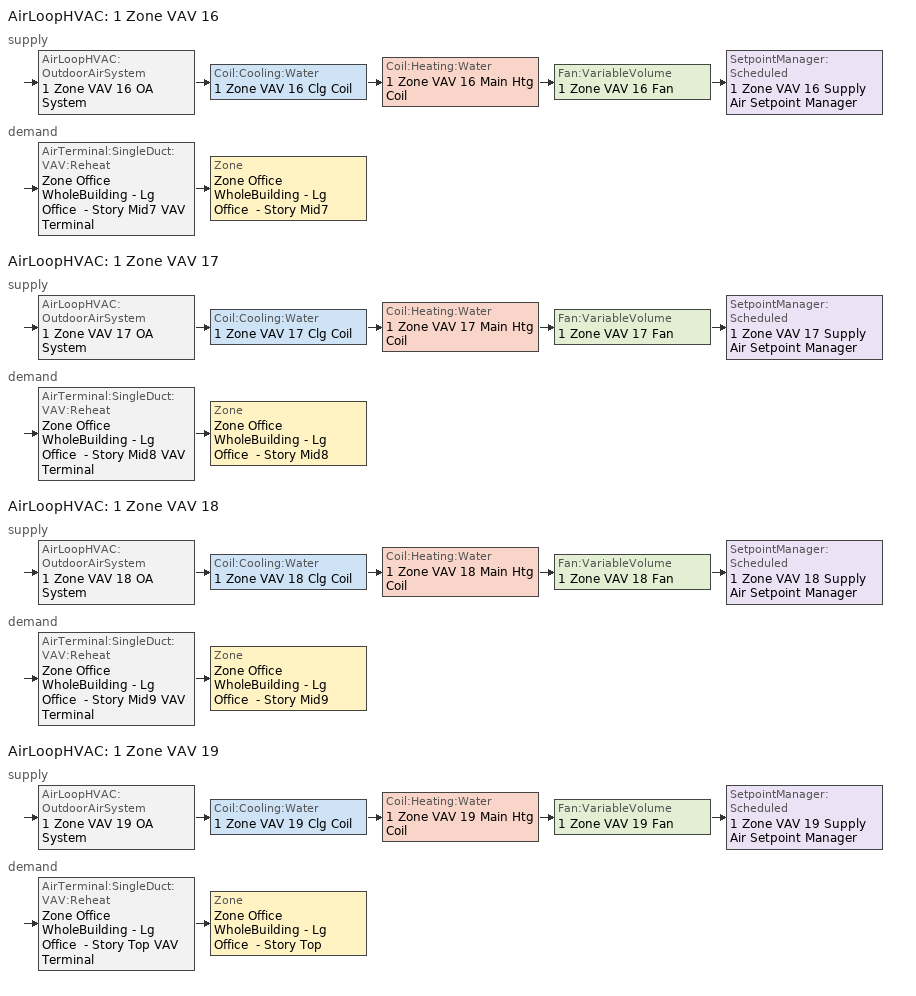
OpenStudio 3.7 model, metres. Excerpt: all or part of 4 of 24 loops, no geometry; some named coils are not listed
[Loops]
AirLoopHVAC '1 Zone VAV 16'
 supply: AirLoopHVAC:OutdoorAirSystem '1 Zone VAV 16 OA System' > Coil:Cooling:Water '1 Zone VAV 16 Clg Coil' > Coil:Heating:Water '1 Zone VAV 16 Main Htg Coil' > Fan:VariableVolume '1 Zone VAV 16 Fan' > SetpointManager:Scheduled '1 Zone VAV 16 Supply Air Setpoint Manager'
 demand: AirTerminal:SingleDuct:VAV:Reheat 'Zone Office WholeBuilding - Lg Office  - Story Mid7 VAV Terminal' > Zone 'Zone Office WholeBuilding - Lg Office  - Story Mid7'
AirLoopHVAC '1 Zone VAV 17'
 supply: AirLoopHVAC:OutdoorAirSystem '1 Zone VAV 17 OA System' > Coil:Cooling:Water '1 Zone VAV 17 Clg Coil' > Coil:Heating:Water '1 Zone VAV 17 Main Htg Coil' > Fan:VariableVolume '1 Zone VAV 17 Fan' > SetpointManager:Scheduled '1 Zone VAV 17 Supply Air Setpoint Manager'
 demand: AirTerminal:SingleDuct:VAV:Reheat 'Zone Office WholeBuilding - Lg Office  - Story Mid8 VAV Terminal' > Zone 'Zone Office WholeBuilding - Lg Office  - Story Mid8'
AirLoopHVAC '1 Zone VAV 18'
 supply: AirLoopHVAC:OutdoorAirSystem '1 Zone VAV 18 OA System' > Coil:Cooling:Water '1 Zone VAV 18 Clg Coil' > Coil:Heating:Water '1 Zone VAV 18 Main Htg Coil' > Fan:VariableVolume '1 Zone VAV 18 Fan' > SetpointManager:Scheduled '1 Zone VAV 18 Supply Air Setpoint Manager'
 demand: AirTerminal:SingleDuct:VAV:Reheat 'Zone Office WholeBuilding - Lg Office  - Story Mid9 VAV Terminal' > Zone 'Zone Office WholeBuilding - Lg Office  - Story Mid9'
AirLoopHVAC '1 Zone VAV 19'
 supply: AirLoopHVAC:OutdoorAirSystem '1 Zone VAV 19 OA System' > Coil:Cooling:Water '1 Zone VAV 19 Clg Coil' > Coil:Heating:Water '1 Zone VAV 19 Main Htg Coil' > Fan:VariableVolume '1 Zone VAV 19 Fan' > SetpointManager:Scheduled '1 Zone VAV 19 Supply Air Setpoint Manager'
 demand: AirTerminal:SingleDuct:VAV:Reheat 'Zone Office WholeBuilding - Lg Office  - Story Top VAV Terminal' > Zone 'Zone Office WholeBuilding - Lg Office  - Story Top'
[Sizing:Zone] Zone Cooling Design Supply Air Temperature Input Method=SupplyAirTemperature; Zone Cooling Design Supply Air Temperature {C}=12.7778; Zone Cooling Design Supply Air Temperature Difference {deltaC}=11.11; Zone Heating Design Supply Air Temperature Input Method=SupplyAirTemperature; Zone Heating Design Supply Air Temperature {C}=40; Zone Heating Design Supply Air Temperature Difference {deltaC}=11.11; Zone Cooling Design Supply Air Humidity Ratio {kg-H2O/kg-air}=0.0085; Zone Heating Design Supply Air Humidity Ratio {kg-H2O/kg-air}=0.008; Cooling Design Air Flow Method=DesignDayWithLimit; Heating Design Air Flow Method=DesignDay; Account for Dedicated Outdoor Air System=No; Dedicated Outdoor Air System Control Strategy=NeutralSupplyAir; Dedicated Outdoor Air Low Setpoint Temperature for Design {C}=autosize; Dedicated Outdoor Air High Setpoint Temperature for Design {C}=autosize; Zone Load Sizing Method=Sensible Load Only No Latent Load; Zone Latent Cooling Design Supply Air Humidity Ratio Input Method=HumidityRatioDifference; Zone Cooling Design Supply Air Humidity Ratio Difference {kgWater/kgDryAir}=0.005; Zone Latent Heating Design Supply Air Humidity Ratio Input Method=HumidityRatioDifference; Zone Humidification Design Supply Air Humidity Ratio Difference {kgWater/kgDryAir}=0.005
Zone Office WholeBuilding - Lg Office  - Story Mid7; Zone Office WholeBuilding - Lg Office  - Story Mid8; Zone Office WholeBuilding - Lg Office  - Story Mid9; Zone Office WholeBuilding - Lg Office  - Story Top
[Zone equipment]
Zone Office WholeBuilding - Lg Office  - Story Mid7: Zone Office WholeBuilding - Lg Office  - Story Mid7 VAV Terminal
Zone Office WholeBuilding - Lg Office  - Story Mid8: Zone Office WholeBuilding - Lg Office  - Story Mid8 VAV Terminal
Zone Office WholeBuilding - Lg Office  - Story Mid9: Zone Office WholeBuilding - Lg Office  - Story Mid9 VAV Terminal
Zone Office WholeBuilding - Lg Office  - Story Top: Zone Office WholeBuilding - Lg Office  - Story Top VAV Terminal
[SetpointManager:Scheduled] Control Variable=Temperature; Schedule=Supply Air Temp - 55.0F
Name | Setpoint Node or NodeList
1 Zone VAV 16 Supply Air Setpoint Manager | 1 Zone VAV 16 Supply Outlet Node
1 Zone VAV 17 Supply Air Setpoint Manager | 1 Zone VAV 17 Supply Outlet Node
1 Zone VAV 18 Supply Air Setpoint Manager | 1 Zone VAV 18 Supply Outlet Node
1 Zone VAV 19 Supply Air Setpoint Manager | 1 Zone VAV 19 Supply Outlet Node
[AirLoopHVAC] Design Supply Air Flow Rate {m3/s}=autosize; Design Return Air Flow Fraction of Supply Air Flow=1
Name | Availability Schedule
1 Zone VAV 16 | 1 Zone VAV 16 Occ Sch
1 Zone VAV 17 | 1 Zone VAV 17 Occ Sch
1 Zone VAV 18 | 1 Zone VAV 18 Occ Sch
1 Zone VAV 19 | 1 Zone VAV 19 Occ Sch
[Sizing:System] Type of Load to Size On=Sensible; Design Outdoor Air Flow Rate {m3/s}=Autosize; Central Heating Maximum System Air Flow Ratio=0.3; Preheat Design Temperature {C}=7.22222; Preheat Design Humidity Ratio {kg-H2O/kg-Air}=0.008; Precool Design Temperature {C}=12.7778; Precool Design Humidity Ratio {kg-H2O/kg-Air}=0.008; Central Cooling Design Supply Air Temperature {C}=12.7778; Central Heating Design Supply Air Temperature {C}=12.7778; Sizing Option=Coincident; 100% Outdoor Air in Cooling=No; 100% Outdoor Air in Heating=No; Central Cooling Design Supply Air Humidity Ratio {kg-H2O/kg-Air}=0.0085; Central Heating Design Supply Air Humidity Ratio {kg-H2O/kg-Air}=0.008; Cooling Design Air Flow Method=DesignDay; Heating Design Air Flow Method=DesignDay; System Outdoor Air Method=ZoneSum; Zone Maximum Outdoor Air Fraction=1; Cooling Supply Air Flow Rate Per Floor Area {m3/s-m2}=0.00996765; Cooling Fraction of Autosized Cooling Supply Air Flow Rate=1; Cooling Supply Air Flow Rate Per Unit Cooling Capacity {m3/s-W}=3.94755e-05; Heating Supply Air Flow Rate Per Floor Area {m3/s-m2}=0.00996765; Heating Fraction of Autosized Heating Supply Air Flow Rate=1; Heating Fraction of Autosized Cooling Supply Air Flow Rate=1; Heating Supply Air Flow Rate Per Unit Heating Capacity {m3/s-W}=3.15882e-05; Cooling Design Capacity Method=CoolingDesignCapacity; Cooling Design Capacity {W}=autosize; Cooling Design Capacity Per Floor Area {W/m2}=234.7; Fraction of Autosized Cooling Design Capacity=1; Heating Design Capacity Method=HeatingDesignCapacity; Heating Design Capacity {W}=autosize; Heating Design Capacity Per Floor Area {W/m2}=157; Fraction of Autosized Heating Design Capacity=1; Central Cooling Capacity Control Method=OnOff; Occupant Diversity=autosize
1 Zone VAV 16; 1 Zone VAV 17; 1 Zone VAV 18; 1 Zone VAV 19
[Fan:VariableVolume] Availability Schedule=Always On Discrete; Fan Total Efficiency=0.53625; Pressure Rise {Pa}=996.356; Maximum Flow Rate {m3/s}=Autosize; Fan Power Minimum Flow Rate Input Method=Fraction; Fan Power Minimum Flow Fraction=0.1; Fan Power Minimum Air Flow Rate {m3/s}=0; Motor Efficiency=0.825; Motor In Airstream Fraction=1; Fan Power Coefficient 1=0.027828; Fan Power Coefficient 2=0.026583; Fan Power Coefficient 3=-0.087069; Fan Power Coefficient 4=1.03092; Fan Power Coefficient 5=0
1 Zone VAV 16 Fan; 1 Zone VAV 17 Fan; 1 Zone VAV 18 Fan; 1 Zone VAV 19 Fan
[Controller:OutdoorAir] Minimum Outdoor Air Flow Rate {m3/s}=autosize; Maximum Outdoor Air Flow Rate {m3/s}=Autosize; Economizer Control Type=NoEconomizer; Economizer Control Action Type=ModulateFlow; Economizer Maximum Limit Dry-Bulb Temperature {C}=12.7778; Economizer Maximum Limit Enthalpy {J/kg}=64000; Lockout Type=LockoutWithHeating; Minimum Limit Type=FixedMinimum; Minimum Outdoor Air Schedule=Always On Discrete; High Humidity Control=No; Heat Recovery Bypass Control Type=BypassWhenWithinEconomizerLimits; Economizer Operation Staging=InterlockedWithMechanicalCooling
Name | Controller Mechanical Ventilation
1 Zone VAV 16 OA Controller | 1 Zone VAV 16 Vent Controller
1 Zone VAV 17 OA Controller | 1 Zone VAV 17 Vent Controller
1 Zone VAV 18 OA Controller | 1 Zone VAV 18 Vent Controller
1 Zone VAV 19 OA Controller | 1 Zone VAV 19 Vent Controller
[Controller:MechanicalVentilation] Availability Schedule=Always On Discrete; System Outdoor Air Method=ZoneSum
1 Zone VAV 16 Vent Controller; 1 Zone VAV 17 Vent Controller; 1 Zone VAV 18 Vent Controller; 1 Zone VAV 19 Vent Controller
[AirLoopHVAC:OutdoorAirSystem]
Name | Controller
1 Zone VAV 16 OA System | 1 Zone VAV 16 OA Controller
1 Zone VAV 17 OA System | 1 Zone VAV 17 OA Controller
1 Zone VAV 18 OA System | 1 Zone VAV 18 OA Controller
1 Zone VAV 19 OA System | 1 Zone VAV 19 OA Controller
[AirTerminal:SingleDuct:VAV:Reheat] Availability Schedule=Always On Discrete; Maximum Air Flow Rate {m3/s}=AutoSize; Zone Minimum Air Flow Input Method=Constant; Constant Minimum Air Flow Fraction=0.3; Fixed Minimum Air Flow Rate {m3/s}=0; Maximum Hot Water or Steam Flow Rate {m3/s}=AutoSize; Minimum Hot Water or Steam Flow Rate {m3/s}=0; Convergence Tolerance=0.001; Damper Heating Action=Normal; Maximum Flow per Zone Floor Area During Reheat {m3/s-m2}=AutoSize; Maximum Flow Fraction During Reheat=AutoSize; Maximum Reheat Air Temperature {C}=40; Control For Outdoor Air=No
Name | Reheat Coil
Zone Office WholeBuilding - Lg Office  - Story Mid7 VAV Terminal | Zone Office WholeBuilding - Lg Office  - Story Mid7 Reheat Coil
Zone Office WholeBuilding - Lg Office  - Story Mid8 VAV Terminal | Zone Office WholeBuilding - Lg Office  - Story Mid8 Reheat Coil
Zone Office WholeBuilding - Lg Office  - Story Mid9 VAV Terminal | Zone Office WholeBuilding - Lg Office  - Story Mid9 Reheat Coil
Zone Office WholeBuilding - Lg Office  - Story Top VAV Terminal | Zone Office WholeBuilding - Lg Office  - Story Top Reheat Coil
[Schedule:Ruleset]
Name | Default Day Schedule | Summer Design Day Schedule | Winter Design Day Schedule
Supply Air Temp - 55.0F | Supply Air Temp - 55.0F Default
1 Zone VAV 16 Occ Sch | 1 Zone VAV 16 Occ Sch Default | 1 Zone VAV 16 Occ Sch Summer Design Day | 1 Zone VAV 16 Occ Sch Winter Design Day
1 Zone VAV 17 Occ Sch | 1 Zone VAV 17 Occ Sch Default | 1 Zone VAV 17 Occ Sch Summer Design Day | 1 Zone VAV 17 Occ Sch Winter Design Day
1 Zone VAV 18 Occ Sch | 1 Zone VAV 18 Occ Sch Default | 1 Zone VAV 18 Occ Sch Summer Design Day | 1 Zone VAV 18 Occ Sch Winter Design Day
1 Zone VAV 19 Occ Sch | 1 Zone VAV 19 Occ Sch Default | 1 Zone VAV 19 Occ Sch Summer Design Day | 1 Zone VAV 19 Occ Sch Winter Design Day
[Schedule:Day]
Supply Air Temp - 55.0F Default; autogen Supply Air Temp - 55.0F 0_day_sch; autogen Supply Air Temp - 55.0F 1_day_sch: Yes, 24, 0, 12.7778
1 Zone VAV 16 Occ Sch Default; 1 Zone VAV 17 Occ Sch Default; 1 Zone VAV 18 Occ Sch Default; 1 Zone VAV 19 Occ Sch Default: 2, 30, 0, 20, 30, 1, 24, 0, 0
1 Zone VAV 16 Occ Sch Winter Design Day; 1 Zone VAV 16 Occ Sch Summer Design Day; 1 Zone VAV 17 Occ Sch Winter Design Day; 1 Zone VAV 17 Occ Sch Summer Design Day; 1 Zone VAV 18 Occ Sch Winter Design Day; 1 Zone VAV 18 Occ Sch Summer Design Day; 1 Zone VAV 19 Occ Sch Winter Design Day; 1 Zone VAV 19 Occ Sch Summer Design Day: 24, 0, 1
1 Zone VAV 16 Occ Sch Saturday; 1 Zone VAV 17 Occ Sch Saturday; 1 Zone VAV 18 Occ Sch Saturday; 1 Zone VAV 19 Occ Sch Saturday: 7, 30, 0, 16, 37, 1, 24, 0, 0
1 Zone VAV 16 Occ Sch Sunday; 1 Zone VAV 17 Occ Sch Sunday; 1 Zone VAV 18 Occ Sch Sunday; 1 Zone VAV 19 Occ Sch Sunday: 24, 0, 0
[Schedule:Rule]
autogen Supply Air Temp - 55.0F 0: Schedule Ruleset=Supply Air Temp - 55.0F; Rule Order=0; Day Schedule=autogen Supply Air Temp - 55.0F 0_day_sch; Apply Sunday=Yes; Apply Monday=Yes; Apply Tuesday=Yes; Apply Wednesday=Yes; Apply Thursday=Yes; Apply Friday=Yes; Apply Saturday=Yes; Date Specification Type=SpecificDates; Specific Month 1=1; Specific Day 1=6; Specific Month 2=1; Specific Day 2=13; Specific Month 3=1; Specific Day 3=20; Specific Month 4=1; Specific Day 4=27; Specific Month 5=2; Specific Day 5=3; Specific Month 6=2; Specific Day 6=10; Specific Month 7=2; Specific Day 7=17; Specific Month 8=2; Specific Day 8=24; Specific Month 9=3; Specific Day 9=3; Specific Month 10=3; Specific Day 10=10; Specific Month 11=3; Specific Day 11=17; Specific Month 12=3; Specific Day 12=24; Specific Month 13=3; Specific Day 13=31; Specific Month 14=4; Specific Day 14=7; Specific Month 15=4; Specific Day 15=14; Specific Month 16=4; Specific Day 16=21; Specific Month 17=4; Specific Day 17=28; Specific Month 18=5; Specific Day 18=5; Specific Month 19=5; Specific Day 19=12; Specific Month 20=5; Specific Day 20=19; Specific Month 21=5; Specific Day 21=26; Specific Month 22=6; Specific Day 22=2; Specific Month 23=6; Specific Day 23=9; Specific Month 24=6; Specific Day 24=16; Specific Month 25=6; Specific Day 25=23; Specific Month 26=6; Specific Day 26=30; Specific Month 27=7; Specific Day 27=7; Specific Month 28=7; Specific Day 28=14; Specific Month 29=7; Specific Day 29=21; Specific Month 30=7; Specific Day 30=28; Specific Month 31=8; Specific Day 31=4; Specific Month 32=8; Specific Day 32=11; Specific Month 33=8; Specific Day 33=18; Specific Month 34=8; Specific Day 34=25; Specific Month 35=9; Specific Day 35=1; Specific Month 36=9; Specific Day 36=8; Specific Month 37=9; Specific Day 37=15; Specific Month 38=9; Specific Day 38=22; Specific Month 39=9; Specific Day 39=29; Specific Month 40=10; Specific Day 40=6; Specific Month 41=10; Specific Day 41=13; Specific Month 42=10; Specific Day 42=20; Specific Month 43=10; Specific Day 43=27; Specific Month 44=11; Specific Day 44=3; Specific Month 45=11; Specific Day 45=10; Specific Month 46=11; Specific Day 46=17; Specific Month 47=11; Specific Day 47=24; Specific Month 48=12; Specific Day 48=1; Specific Month 49=12; Specific Day 49=8; Specific Month 50=12; Specific Day 50=15; Specific Month 51=12; Specific Day 51=22; Specific Month 52=12; Specific Day 52=29
autogen Supply Air Temp - 55.0F 1: Schedule Ruleset=Supply Air Temp - 55.0F; Rule Order=1; Day Schedule=autogen Supply Air Temp - 55.0F 1_day_sch; Apply Sunday=Yes; Apply Monday=Yes; Apply Tuesday=Yes; Apply Wednesday=Yes; Apply Thursday=Yes; Apply Friday=Yes; Apply Saturday=Yes; Date Specification Type=SpecificDates; Specific Month 1=1; Specific Day 1=7; Specific Month 2=1; Specific Day 2=14; Specific Month 3=1; Specific Day 3=21; Specific Month 4=1; Specific Day 4=28; Specific Month 5=2; Specific Day 5=4; Specific Month 6=2; Specific Day 6=11; Specific Month 7=2; Specific Day 7=18; Specific Month 8=2; Specific Day 8=25; Specific Month 9=3; Specific Day 9=4; Specific Month 10=3; Specific Day 10=11; Specific Month 11=3; Specific Day 11=18; Specific Month 12=3; Specific Day 12=25; Specific Month 13=4; Specific Day 13=1; Specific Month 14=4; Specific Day 14=8; Specific Month 15=4; Specific Day 15=15; Specific Month 16=4; Specific Day 16=22; Specific Month 17=4; Specific Day 17=29; Specific Month 18=5; Specific Day 18=6; Specific Month 19=5; Specific Day 19=13; Specific Month 20=5; Specific Day 20=20; Specific Month 21=5; Specific Day 21=27; Specific Month 22=6; Specific Day 22=3; Specific Month 23=6; Specific Day 23=10; Specific Month 24=6; Specific Day 24=17; Specific Month 25=6; Specific Day 25=24; Specific Month 26=7; Specific Day 26=1; Specific Month 27=7; Specific Day 27=8; Specific Month 28=7; Specific Day 28=15; Specific Month 29=7; Specific Day 29=22; Specific Month 30=7; Specific Day 30=29; Specific Month 31=8; Specific Day 31=5; Specific Month 32=8; Specific Day 32=12; Specific Month 33=8; Specific Day 33=19; Specific Month 34=8; Specific Day 34=26; Specific Month 35=9; Specific Day 35=2; Specific Month 36=9; Specific Day 36=9; Specific Month 37=9; Specific Day 37=16; Specific Month 38=9; Specific Day 38=23; Specific Month 39=9; Specific Day 39=30; Specific Month 40=10; Specific Day 40=7; Specific Month 41=10; Specific Day 41=14; Specific Month 42=10; Specific Day 42=21; Specific Month 43=10; Specific Day 43=28; Specific Month 44=11; Specific Day 44=4; Specific Month 45=11; Specific Day 45=11; Specific Month 46=11; Specific Day 46=18; Specific Month 47=11; Specific Day 47=25; Specific Month 48=12; Specific Day 48=2; Specific Month 49=12; Specific Day 49=9; Specific Month 50=12; Specific Day 50=16; Specific Month 51=12; Specific Day 51=23; Specific Month 52=12; Specific Day 52=30
1 Zone VAV 16 Occ Sch Saturday Rule: Schedule Ruleset=1 Zone VAV 16 Occ Sch; Rule Order=1; Day Schedule=1 Zone VAV 16 Occ Sch Saturday; Apply Saturday=Yes; Date Specification Type=DateRange; Start Month=1; Start Day=1; End Month=12; End Day=31
1 Zone VAV 16 Occ Sch Sunday Rule: Schedule Ruleset=1 Zone VAV 16 Occ Sch; Rule Order=0; Day Schedule=1 Zone VAV 16 Occ Sch Sunday; Apply Sunday=Yes; Date Specification Type=DateRange; Start Month=1; Start Day=1; End Month=12; End Day=31
1 Zone VAV 17 Occ Sch Saturday Rule: Schedule Ruleset=1 Zone VAV 17 Occ Sch; Rule Order=1; Day Schedule=1 Zone VAV 17 Occ Sch Saturday; Apply Saturday=Yes; Date Specification Type=DateRange; Start Month=1; Start Day=1; End Month=12; End Day=31
1 Zone VAV 17 Occ Sch Sunday Rule: Schedule Ruleset=1 Zone VAV 17 Occ Sch; Rule Order=0; Day Schedule=1 Zone VAV 17 Occ Sch Sunday; Apply Sunday=Yes; Date Specification Type=DateRange; Start Month=1; Start Day=1; End Month=12; End Day=31
1 Zone VAV 18 Occ Sch Saturday Rule: Schedule Ruleset=1 Zone VAV 18 Occ Sch; Rule Order=1; Day Schedule=1 Zone VAV 18 Occ Sch Saturday; Apply Saturday=Yes; Date Specification Type=DateRange; Start Month=1; Start Day=1; End Month=12; End Day=31
1 Zone VAV 18 Occ Sch Sunday Rule: Schedule Ruleset=1 Zone VAV 18 Occ Sch; Rule Order=0; Day Schedule=1 Zone VAV 18 Occ Sch Sunday; Apply Sunday=Yes; Date Specification Type=DateRange; Start Month=1; Start Day=1; End Month=12; End Day=31
1 Zone VAV 19 Occ Sch Saturday Rule: Schedule Ruleset=1 Zone VAV 19 Occ Sch; Rule Order=1; Day Schedule=1 Zone VAV 19 Occ Sch Saturday; Apply Saturday=Yes; Date Specification Type=DateRange; Start Month=1; Start Day=1; End Month=12; End Day=31
1 Zone VAV 19 Occ Sch Sunday Rule: Schedule Ruleset=1 Zone VAV 19 Occ Sch; Rule Order=0; Day Schedule=1 Zone VAV 19 Occ Sch Sunday; Apply Sunday=Yes; Date Specification Type=DateRange; Start Month=1; Start Day=1; End Month=12; End Day=31
[Schedule:Constant]
Always On Discrete: Value=1
